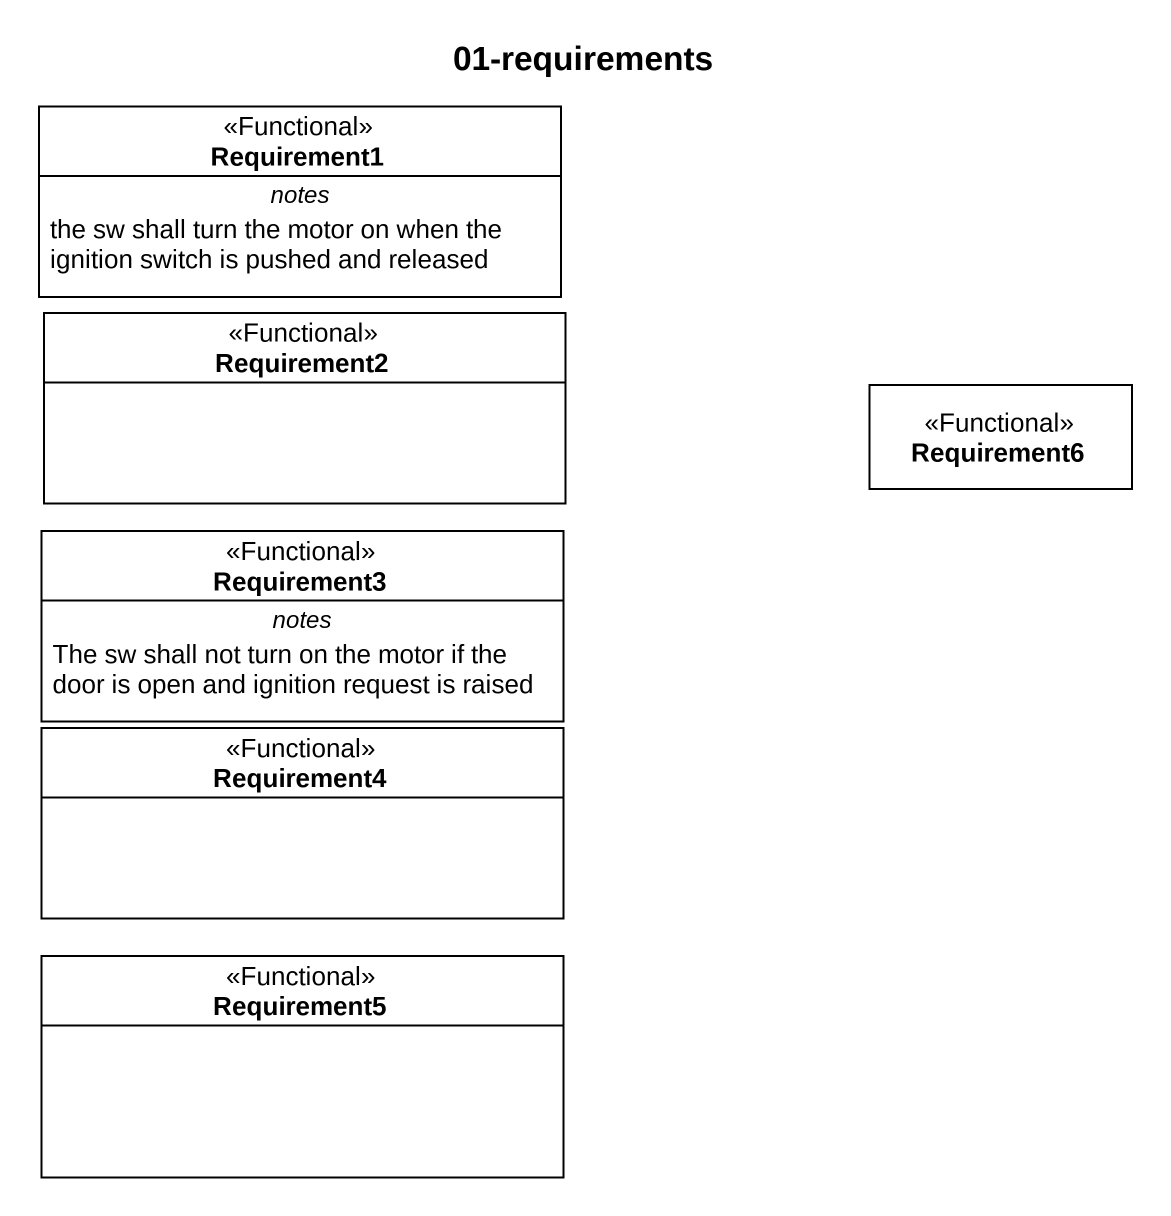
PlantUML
@startuml
title 01-requirements
hide circle
hide empty members
class Requirement1 <<Functional>> {
  -- notes --
  the sw shall turn the motor on when the ignition switch is pushed and released
}
class Requirement2 <<Functional>>
class Requirement6 <<Functional>>
class Requirement3 <<Functional>> {
  -- notes --
  The sw shall not turn on the motor if the door is open and ignition request is raised
}
class Requirement4 <<Functional>>
class Requirement5 <<Functional>>
@enduml
